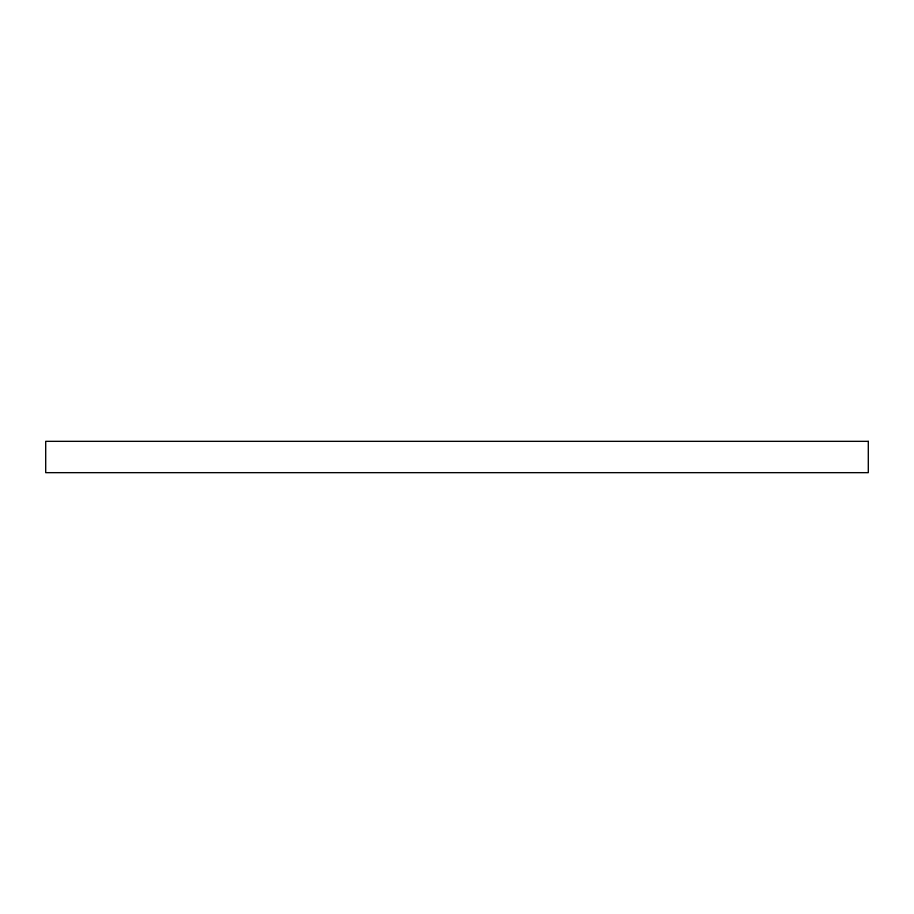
<?xml version="1.0" encoding="UTF-8"?>
<svg xmlns="http://www.w3.org/2000/svg" width="914" height="914" viewBox="0 0 914 914"><rect width="100%" height="100%" fill="white"/><g stroke="black" fill="none" stroke-linecap="round" stroke-linejoin="round"><path stroke-width="1.37" d="M868.3 441.336L45.7 441.336L45.7 472.664L868.3 472.664L868.3 441.336"/></g></svg>
